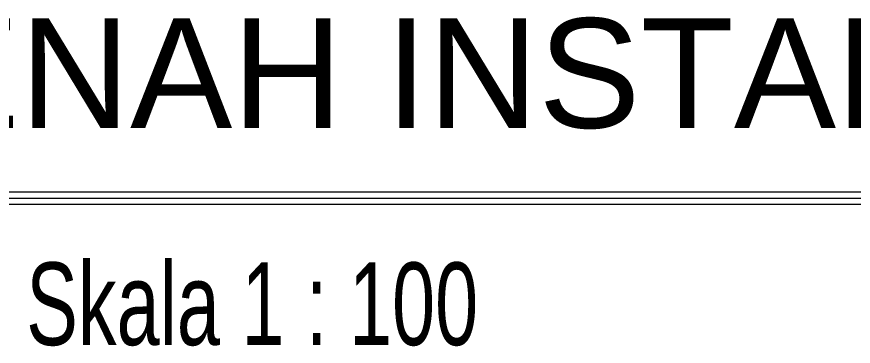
# Model space of a CAD drawing. Header units: centimetres. Extents: x 134057 to 145613, y 5028 to 39996.
# Drawn here: x 141241.3 to 141672.3, y 25158.5 to 25328.4 of the extents above; entities that cross this region are included whole.
import ezdxf

# ---------------------------------------------------------------- set-up
doc = ezdxf.new("R2010")
doc.units = ezdxf.units.CM
doc.layers.add('TEXT', color=3, linetype='Continuous', lineweight=20)
doc.styles.add('ROMANS', font='ROMANS.SHX', dxfattribs={"width": 0.7})
doc.styles.get("Standard").update_dxf_attribs({"font": 'arial.ttf'})

msp = doc.modelspace()

# ---------------------------------------------------------------- linework, layer by layer
at = {"layer": 'TEXT', "color": 2, "linetype": 'Continuous', "lineweight": 9}
for p, q in [((141177.915, 25238.195), (142319.521, 25238.195)), ((141177.915, 25231.734), (142319.521, 25231.734))]:
    msp.add_line(p, q, dxfattribs=at)
at = {"layer": 'TEXT', "color": 2, "linetype": 'Continuous', "lineweight": 15}
msp.add_line((141189.272, 25234.964), (142319.521, 25234.964), dxfattribs=at)

# ---------------------------------------------------------------- texts
at = {"layer": 'TEXT', "color": 2}
msp.add_text('DENAH INSTALASI LISTRIK', height=56.45376, dxfattribs=at).set_placement((141133.256, 25271.152))
at = {"layer": 'TEXT', "color": 2, "lineweight": 15, "insert": (141246.202, 25201.729), "char_height": 42.61057, "width": 20034.15854, "attachment_point": 1, "style": 'ROMANS'}
msp.add_mtext('\\pt3.96;{\\fColonna MT|b0|i0|c0|p82;Skala 1 : 100}', dxfattribs=at)

doc.saveas('drawing.dxf')
